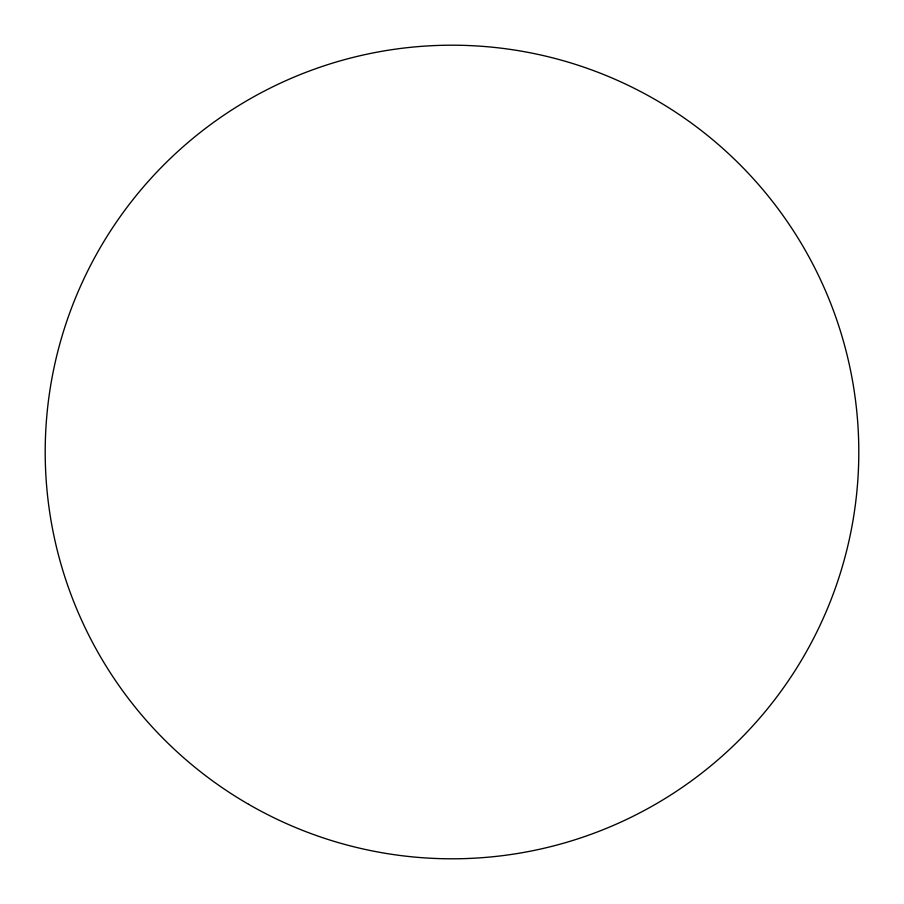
<?xml version="1.0" encoding="UTF-8"?>
<svg xmlns="http://www.w3.org/2000/svg" width="904" height="904" viewBox="0 0 904 904"><rect width="100%" height="100%" fill="white"/><g stroke="black" fill="none" stroke-linecap="round" stroke-linejoin="round"><path stroke-width="1.36" d="M248.6 804.3A406.8 406.8 0 0 0 858.8 452A406.8 406.8 0 0 0 248.6 99.7A406.8 406.8 0 0 0 248.6 804.3"/></g></svg>
